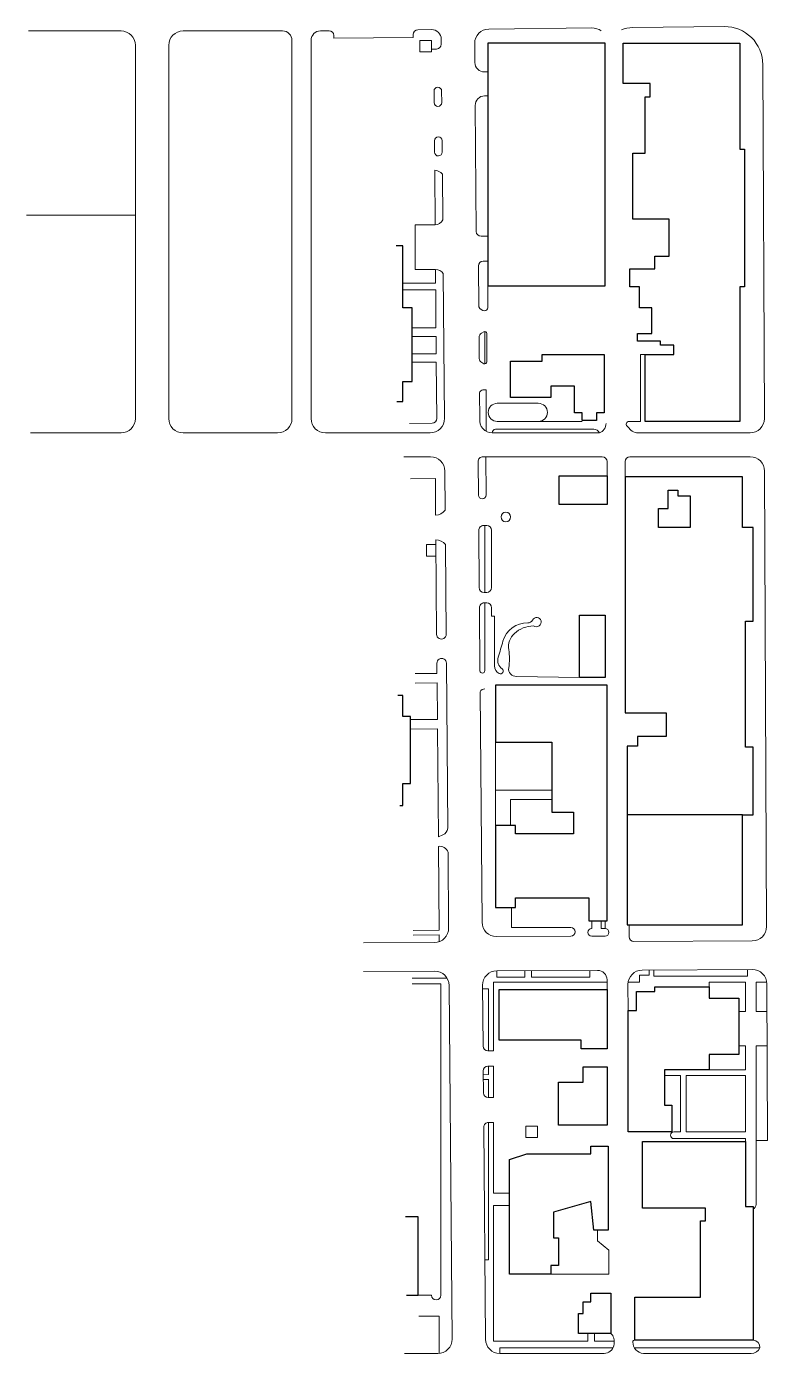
# Model space of a CAD drawing. Header units: feet. Extents: x 2817291 to 2825191, y 230718 to 237492.
# Drawn here: x 2817329 to 2818109, y 233870 to 235266 of the extents above; entities that cross this region are included whole.
import ezdxf

# ---------------------------------------------------------------- set-up
doc = ezdxf.new("R2010")
doc.units = ezdxf.units.FT
doc.layers.add('63', color=7, linetype='Continuous', lineweight=13)

msp = doc.modelspace()

# ---------------------------------------------------------------- linework, layer by layer
at = {"layer": '63'}
for p, q in [((2817755.804, 235263.069), (2817741.437, 235262.917)), ((2817924.436, 235264.851), (2817816.091, 235263.706)), ((2818063.882, 235266.325), (2817967.647, 235265.308)), ((2817428.964, 235261.728), (2817331.477, 235261.728)), ((2817598.811, 235261.728), (2817494.29, 235261.728)), ((2817608.862, 234853.691), (2817608.862, 235251.678)), ((2817628.962, 235251.783), (2817628.962, 234853.691)), ((2817647.97, 235261.929), (2817638.906, 235261.833)), ((2817653.08, 235253.942), (2817653.048, 235256.957)), ((2817736.497, 235254.824), (2817653.08, 235253.942)), ((2817736.465, 235257.839), (2817736.497, 235254.824)), ((2817743.534, 235251.678), (2817743.534, 235239.617)), ((2817755.594, 235251.678), (2817743.534, 235251.678)), ((2817755.594, 235239.617), (2817755.594, 235251.678)), ((2817766.005, 235247.745), (2817765.96, 235253.103)), ((2817444.039, 234853.691), (2817444.039, 235246.653)), ((2817479.214, 235246.653), (2817479.214, 234853.691)), ((2817743.534, 235239.617), (2817755.594, 235239.617)), ((2817755.594, 235242.633), (2817761.022, 235242.678)), ((2817801.175, 235248.505), (2817801.343, 235228.449)), ((2818106.09, 234853.756), (2818104.507, 235226.298)), ((2817811.477, 235218.484), (2817814.89, 235218.512)), ((2817814.89, 235218.512), (2817814.89, 235193.387)), ((2817758.478, 235186.3), (2817758.377, 235198.351)), ((2817766.518, 235186.367), (2817766.417, 235198.418)), ((2817814.89, 235193.387), (2817811.687, 235193.36)), ((2817801.721, 235183.226), (2817802.83, 235050.574)), ((2817758.914, 235134.093), (2817758.814, 235146.144)), ((2817766.954, 235134.16), (2817766.853, 235146.211)), ((2817759.553, 235057.701), (2817759.074, 235114.991)), ((2817767.551, 235062.734), (2817767.148, 235110.971)), ((2817329.467, 235067.76), (2817444.039, 235067.76)), ((2817738.509, 235057.701), (2817759.553, 235057.701)), ((2817738.509, 235010.474), (2817738.509, 235057.701)), ((2817807.897, 235045.591), (2817814.89, 235045.649)), ((2817814.89, 235045.649), (2817814.89, 235019.519)), ((2817805.142, 235014.395), (2817805.503, 234971.267)), ((2817814.89, 235019.519), (2817810.125, 235019.462)), ((2817759.946, 235010.653), (2817738.509, 235010.474)), ((2817760.065, 234996.403), (2817759.946, 235010.653)), ((2817769.298, 234853.817), (2817768.022, 235006.448)), ((2817760.065, 234996.403), (2817725.444, 234996.403)), ((2817760.124, 234989.368), (2817725.444, 234989.368)), ((2817760.46, 234949.168), (2817760.124, 234989.368)), ((2817814.89, 234970.273), (2817814.89, 234993.388)), ((2817760.46, 234949.168), (2817735.494, 234949.168)), ((2817810.871, 234945.078), (2817808.286, 234943.587)), ((2817811.875, 234911.259), (2817811.875, 234945.346)), ((2817813.885, 234913.269), (2817813.885, 234943.336)), ((2817760.536, 234940.122), (2817735.494, 234940.122)), ((2817760.687, 234922.032), (2817760.536, 234940.122)), ((2817805.771, 234939.192), (2817805.956, 234917.056)), ((2817760.687, 234922.032), (2817735.494, 234922.032)), ((2817975.693, 234921.027), (2817975.693, 234850.676)), ((2817980.718, 234921.027), (2817975.693, 234921.027)), ((2817760.763, 234912.987), (2817735.494, 234912.987)), ((2817761.256, 234853.932), (2817760.763, 234912.987)), ((2817808.716, 234912.613), (2817810.969, 234911.475)), ((2817806.259, 234880.83), (2817806.487, 234853.565)), ((2817813.279, 234883.842), (2817809.865, 234883.842)), ((2817813.279, 234840.332), (2817813.279, 234883.842)), ((2817868.156, 234869.771), (2817824.94, 234869.771)), ((2817732.479, 234848.666), (2817756.273, 234848.865)), ((2817824.94, 234850.676), (2817868.156, 234850.676)), ((2817868.156, 234850.676), (2817914.387, 234850.676)), ((2817975.693, 234850.676), (2817963.632, 234850.676)), ((2817333.487, 234838.616), (2817428.964, 234838.616)), ((2817494.29, 234838.616), (2817593.786, 234838.616)), ((2817644.037, 234838.616), (2817754.223, 234838.616)), ((2817819.551, 234838.616), (2817932.477, 234838.616)), ((2817822.93, 234842.636), (2817926.447, 234842.636)), ((2817971.673, 234838.616), (2818091.015, 234838.616)), ((2817754.685, 234813.49), (2817726.448, 234813.49)), ((2817804.855, 234808.423), (2817805.152, 234773.233)), ((2817935.492, 234813.49), (2817809.879, 234813.49)), ((2817813.188, 234773.301), (2817812.852, 234813.49)), ((2817940.517, 234793.39), (2817940.517, 234808.465)), ((2817959.612, 234808.465), (2817959.612, 234792.385)), ((2818091.253, 234813.49), (2817964.638, 234813.49)), ((2817733.484, 234790.375), (2817759.776, 234790.595)), ((2817759.776, 234790.595), (2817760.097, 234752.18)), ((2817770.105, 234757.205), (2817769.76, 234798.541)), ((2818108.391, 234319.098), (2818106.328, 234798.48)), ((2817805.467, 234736.062), (2817805.977, 234675.761)), ((2817813.885, 234741.129), (2817810.492, 234741.129)), ((2817811.875, 234670.778), (2817811.875, 234741.129)), ((2817818.91, 234675.803), (2817818.91, 234736.104)), ((2817750.569, 234721.029), (2817760.357, 234721.111)), ((2817750.569, 234708.967), (2817750.569, 234721.029)), ((2817761.147, 234626.553), (2817760.315, 234726.051)), ((2817770.406, 234721.195), (2817771.197, 234626.637)), ((2817760.458, 234708.967), (2817750.569, 234708.967)), ((2817811.002, 234670.778), (2817813.885, 234670.778)), ((2817806.156, 234654.655), (2817806.717, 234588.323)), ((2817813.885, 234659.723), (2817811.181, 234659.723)), ((2817811.875, 234659.723), (2817811.875, 234588.367)), ((2817818.91, 234645.653), (2817818.91, 234654.698)), ((2817821.925, 234645.653), (2817818.91, 234645.653)), ((2817821.925, 234593.392), (2817821.925, 234645.653)), ((2817761.49, 234585.544), (2817761.4, 234596.237)), ((2817772.903, 234422.541), (2817771.45, 234596.321)), ((2817738.509, 234585.352), (2817761.49, 234585.544)), ((2817911.372, 234581.332), (2817845.041, 234582.337)), ((2817761.574, 234575.494), (2817738.593, 234575.302)), ((2817761.895, 234537.105), (2817761.574, 234575.494)), ((2817806.904, 234566.248), (2817808.957, 234323.607)), ((2817733.484, 234536.867), (2817761.895, 234537.105)), ((2817733.484, 234526.817), (2817761.979, 234527.055)), ((2817761.979, 234527.055), (2817762.928, 234413.496)), ((2817822.93, 234505.955), (2817822.93, 234512.99)), ((2817822.93, 234425.554), (2817822.93, 234505.955)), ((2817822.93, 234462.74), (2817882.226, 234462.74)), ((2817839.01, 234452.689), (2817839.01, 234425.554)), ((2817882.226, 234452.689), (2817839.01, 234452.689)), ((2817762.928, 234413.496), (2817767.654, 234415.504)), ((2817763.75, 234315.23), (2817763.012, 234403.447)), ((2817773.113, 234397.417), (2817773.781, 234317.506)), ((2817840.015, 234318.017), (2817840.015, 234339.122)), ((2817736.499, 234315.002), (2817763.75, 234315.23)), ((2817902.326, 234318.017), (2817840.015, 234318.017)), ((2817924.437, 234325.052), (2817924.437, 234317.012)), ((2817934.487, 234317.012), (2817934.487, 234325.052)), ((2817938.507, 234317.012), (2817934.487, 234317.012)), ((2817938.507, 234317.012), (2817938.507, 234325.052)), ((2817963.632, 234321.032), (2817963.695, 234308.342)), ((2817758.781, 234302.305), (2817684.089, 234301.937)), ((2817763.792, 234310.205), (2817736.541, 234309.977)), ((2817763.85, 234303.21), (2817763.792, 234310.205)), ((2817824.106, 234308.658), (2817902.371, 234309.045)), ((2817924.437, 234308.972), (2817938.507, 234308.972)), ((2817968.745, 234303.342), (2818093.39, 234303.958)), ((2817759.136, 234272.156), (2817684.238, 234271.786)), ((2817930.367, 234273.002), (2817824.462, 234272.479)), ((2817824.462, 234272.479), (2817824.462, 234265.756)), ((2817854.086, 234265.756), (2817854.052, 234272.625)), ((2817861.121, 234272.66), (2817861.121, 234265.756)), ((2817922.427, 234265.756), (2817922.391, 234272.962)), ((2818093.501, 234273.807), (2817977.492, 234273.234)), ((2817984.74, 234273.27), (2817984.74, 234267.766)), ((2817989.763, 234266.761), (2817989.731, 234273.295)), ((2818088.255, 234273.782), (2818088.255, 234266.761)), ((2817735.494, 234264.751), (2817772.189, 234264.751)), ((2817735.494, 234258.721), (2817765.644, 234258.721)), ((2817765.644, 234258.721), (2817765.644, 233931.086)), ((2817777.397, 233884.981), (2817774.285, 234257.207)), ((2817809.461, 234257.278), (2817809.996, 234193.304)), ((2817820.92, 234260.731), (2817940.477, 234260.731)), ((2817820.92, 234188.37), (2817820.92, 234260.731)), ((2817824.462, 234265.756), (2817854.086, 234265.756)), ((2817861.121, 234265.756), (2817922.427, 234265.756)), ((2817940.517, 234252.691), (2817940.466, 234263.001)), ((2817962.492, 234258.085), (2817962.627, 234230.581)), ((2817974.688, 234260.731), (2817962.712, 234260.731)), ((2817974.688, 234267.766), (2817974.688, 234260.731)), ((2817984.74, 234267.766), (2817974.688, 234267.766)), ((2818088.255, 234266.761), (2817989.763, 234266.761)), ((2818048.054, 234260.731), (2818086.245, 234260.731)), ((2818048.054, 234255.706), (2818048.054, 234260.731)), ((2818086.245, 234260.731), (2818079.209, 234260.731)), ((2818086.245, 234260.731), (2818086.245, 234229.576)), ((2818097.3, 234260.731), (2818108.517, 234260.731)), ((2818097.3, 234229.569), (2818097.3, 234260.731)), ((2818109.36, 234093.898), (2818108.65, 234258.797)), ((2817815.895, 234253.696), (2817809.492, 234253.643)), ((2817815.895, 234188.328), (2817815.895, 234253.696)), ((2818086.245, 234229.576), (2818079.209, 234229.576)), ((2818108.776, 234229.569), (2818097.3, 234229.569)), ((2817815.063, 234188.321), (2817820.92, 234188.37)), ((2818086.245, 234193.395), (2818079.209, 234193.395)), ((2818086.245, 234168.27), (2818086.245, 234193.395)), ((2818097.3, 234193.395), (2818108.931, 234193.445)), ((2818097.3, 234093.898), (2818097.3, 234193.395)), ((2817810.215, 234167.175), (2817810.407, 234144.095)), ((2817815.895, 234163.245), (2817810.248, 234163.197)), ((2817820.92, 234172.29), (2817815.197, 234172.242)), ((2817815.895, 234172.248), (2817815.895, 234163.245)), ((2817820.92, 234139.112), (2817820.92, 234172.29)), ((2818017.903, 234162.24), (2818000.818, 234162.24)), ((2818017.903, 234102.944), (2818017.903, 234162.24)), ((2818023.933, 234162.24), (2818023.933, 234102.944)), ((2818086.245, 234162.24), (2818023.933, 234162.24)), ((2818048.054, 234168.27), (2818086.245, 234168.27)), ((2818086.245, 234102.944), (2818086.245, 234162.24)), ((2817815.937, 234158.22), (2817810.29, 234158.172)), ((2817815.895, 234158.219), (2817815.895, 234139.112)), ((2817815.432, 234139.112), (2817820.92, 234139.112)), ((2817810.71, 234107.916), (2817812.576, 233884.729)), ((2817820.92, 234112.984), (2817815.735, 234112.984)), ((2817815.895, 234112.984), (2817815.895, 233968.271)), ((2817820.92, 234038.622), (2817820.92, 234112.984)), ((2817855.091, 234108.974), (2817855.091, 234096.913)), ((2817867.151, 234108.974), (2817855.091, 234108.974)), ((2817867.151, 234096.913), (2817867.151, 234108.974)), ((2817855.091, 234096.913), (2817867.151, 234096.913)), ((2818010.868, 234102.944), (2818017.903, 234102.944)), ((2818086.245, 234095.908), (2818010.868, 234095.908)), ((2818023.933, 234102.944), (2818086.245, 234102.944)), ((2818086.245, 234092.893), (2818086.245, 234095.908)), ((2818097.3, 234093.898), (2818109.36, 234093.898)), ((2818097.3, 234026.562), (2818097.3, 234093.898)), ((2817838.005, 234038.622), (2817820.92, 234038.622)), ((2817820.92, 234025.557), (2817838.005, 234025.557)), ((2817820.92, 233882.845), (2817820.92, 234025.557)), ((2817930.467, 233988.372), (2817930.467, 233999.427)), ((2817942.527, 233978.321), (2817930.467, 233988.372)), ((2817942.527, 233953.196), (2817942.527, 233978.321)), ((2817811.877, 233968.271), (2817815.895, 233968.271)), ((2817881.221, 233953.196), (2817942.527, 233953.196)), ((2817755.594, 233931.086), (2817741.524, 233931.086)), ((2817742.529, 233908.975), (2817763.634, 233908.975)), ((2817763.634, 233908.975), (2817763.634, 233869.78)), ((2817920.417, 233882.845), (2817820.92, 233882.845)), ((2817920.417, 233882.845), (2817920.417, 233890.885)), ((2817927.452, 233882.845), (2817927.452, 233890.885)), ((2817947.971, 233882.845), (2817927.452, 233882.845)), ((2817727.454, 233869.78), (2817762.322, 233869.78)), ((2817827.65, 233875.81), (2817946.876, 233875.81)), ((2817827.65, 233869.78), (2817827.65, 233875.81)), ((2817827.65, 233869.78), (2817937.502, 233869.78)), ((2817969.261, 233875.81), (2818101.486, 233875.81)), ((2817978.708, 233869.78), (2818092.275, 233869.78))]:
    msp.add_line(p, q, dxfattribs=at)
at = {"layer": '63', "lineweight": 25}
for p, q in [((2817814.89, 235248.663), (2817814.89, 234993.388)), ((2817938.507, 235248.663), (2817814.89, 235248.663)), ((2817938.507, 234993.388), (2817938.507, 235248.663)), ((2817957.602, 235206.452), (2817957.602, 235248.663)), ((2817957.602, 235248.663), (2818080.214, 235248.663)), ((2818080.214, 235248.663), (2818080.214, 235137.106)), ((2817985.743, 235206.452), (2817957.602, 235206.452)), ((2817985.743, 235192.382), (2817985.743, 235206.452)), ((2817980.718, 235192.382), (2817985.743, 235192.382)), ((2817980.718, 235133.086), (2817980.718, 235192.382)), ((2818080.214, 235137.106), (2818085.24, 235137.106)), ((2818085.24, 235137.106), (2818085.24, 234992.383)), ((2817967.653, 235133.086), (2817980.718, 235133.086)), ((2817967.653, 235063.74), (2817967.653, 235133.086)), ((2818005.843, 235063.74), (2817967.653, 235063.74)), ((2818005.843, 235024.544), (2818005.843, 235063.74)), ((2817725.444, 235035.599), (2817718.408, 235035.599)), ((2817725.444, 234970.273), (2817725.444, 235035.599)), ((2817964.638, 235011.479), (2817990.768, 235011.479)), ((2817964.638, 234992.383), (2817964.638, 235011.479)), ((2817990.768, 235024.544), (2818005.843, 235024.544)), ((2817990.768, 235011.479), (2817990.768, 235024.544)), ((2817814.89, 234993.388), (2817938.507, 234993.388)), ((2817974.688, 234992.383), (2817964.638, 234992.383)), ((2817974.688, 234970.273), (2817974.688, 234992.383)), ((2818080.214, 234992.383), (2818080.214, 234850.676)), ((2818085.24, 234992.383), (2818080.214, 234992.383)), ((2817735.494, 234970.273), (2817725.444, 234970.273)), ((2817735.494, 234892.887), (2817735.494, 234970.273)), ((2817987.753, 234970.273), (2817974.688, 234970.273)), ((2817987.753, 234943.138), (2817987.753, 234970.273)), ((2817972.678, 234943.138), (2817987.753, 234943.138)), ((2817972.678, 234935.097), (2817972.678, 234943.138)), ((2817996.798, 234935.097), (2817972.678, 234935.097)), ((2817996.798, 234931.077), (2817996.798, 234935.097)), ((2818010.868, 234931.077), (2817996.798, 234931.077)), ((2818010.868, 234921.027), (2818010.868, 234931.077)), ((2817839.01, 234913.992), (2817872.176, 234913.992)), ((2817839.01, 234875.801), (2817839.01, 234913.992)), ((2817872.176, 234921.027), (2817937.502, 234921.027)), ((2817872.176, 234913.992), (2817872.176, 234921.027)), ((2817937.502, 234921.027), (2817937.502, 234859.721)), ((2817980.718, 234921.027), (2818010.868, 234921.027)), ((2817980.718, 234850.676), (2817980.718, 234921.027)), ((2817725.444, 234892.887), (2817735.494, 234892.887)), ((2817725.444, 234871.781), (2817725.444, 234892.887)), ((2817881.221, 234887.862), (2817881.221, 234875.801)), ((2817906.346, 234887.862), (2817881.221, 234887.862)), ((2817906.346, 234859.721), (2817906.346, 234887.862)), ((2817719.413, 234871.781), (2817725.444, 234871.781)), ((2817881.221, 234875.801), (2817839.01, 234875.801)), ((2817914.387, 234859.721), (2817906.346, 234859.721)), ((2817914.387, 234851.681), (2817914.387, 234859.721)), ((2817929.462, 234859.721), (2817929.462, 234851.681)), ((2817937.502, 234859.721), (2817929.462, 234859.721)), ((2817929.462, 234851.681), (2817914.387, 234851.681)), ((2818080.214, 234850.676), (2817980.718, 234850.676)), ((2817890.266, 234793.39), (2817940.517, 234793.39)), ((2817890.266, 234763.24), (2817890.266, 234793.39)), ((2817940.517, 234793.39), (2817940.517, 234763.24)), ((2817959.612, 234792.385), (2817959.612, 234544.146)), ((2818083.229, 234792.385), (2817959.612, 234792.385)), ((2818083.229, 234739.119), (2818083.229, 234792.385)), ((2818004.838, 234778.315), (2818014.888, 234778.315)), ((2818004.838, 234759.22), (2818004.838, 234778.315)), ((2818014.888, 234778.315), (2818014.888, 234772.285)), ((2817940.517, 234763.24), (2817890.266, 234763.24)), ((2818014.888, 234772.285), (2818027.954, 234772.285)), ((2818027.954, 234772.285), (2818027.954, 234739.119)), ((2817994.788, 234759.22), (2818004.838, 234759.22)), ((2817994.788, 234739.119), (2817994.788, 234759.22)), ((2818027.954, 234739.119), (2817994.788, 234739.119)), ((2818094.285, 234739.119), (2818083.229, 234739.119)), ((2818094.285, 234640.628), (2818094.285, 234739.119)), ((2817911.372, 234646.658), (2817938.507, 234646.658)), ((2817911.372, 234581.332), (2817911.372, 234646.658)), ((2817938.507, 234646.658), (2817938.507, 234581.332)), ((2818086.245, 234640.628), (2818094.285, 234640.628)), ((2818086.245, 234507.965), (2818086.245, 234640.628)), ((2817938.507, 234581.332), (2817911.372, 234581.332)), ((2817822.93, 234573.291), (2817822.93, 234512.99)), ((2817940.517, 234573.291), (2817822.93, 234573.291)), ((2817940.517, 234325.052), (2817940.517, 234573.291)), ((2817725.444, 234562.236), (2817720.418, 234562.236)), ((2817725.444, 234540.126), (2817725.444, 234562.236)), ((2817733.484, 234540.126), (2817725.444, 234540.126)), ((2817733.484, 234469.775), (2817733.484, 234540.126)), ((2817959.612, 234544.146), (2818002.828, 234544.146)), ((2818002.828, 234544.146), (2818002.828, 234519.021)), ((2817822.93, 234512.99), (2817882.226, 234512.99)), ((2817882.226, 234512.99), (2817882.226, 234439.624)), ((2817961.622, 234508.97), (2817961.622, 234321.032)), ((2817972.678, 234508.97), (2817961.622, 234508.97)), ((2817972.678, 234519.021), (2817972.678, 234508.97)), ((2818002.828, 234519.021), (2817972.678, 234519.021)), ((2818094.285, 234507.965), (2818086.245, 234507.965)), ((2818094.285, 234436.609), (2818094.285, 234507.965)), ((2817725.444, 234469.775), (2817733.484, 234469.775)), ((2817725.444, 234446.659), (2817725.444, 234469.775)), ((2817722.428, 234446.659), (2817725.444, 234446.659)), ((2817882.226, 234439.624), (2817905.342, 234439.624)), ((2817905.342, 234439.624), (2817905.342, 234416.509)), ((2817822.93, 234425.554), (2817822.93, 234339.122)), ((2817844.035, 234425.554), (2817822.93, 234425.554)), ((2817844.035, 234416.509), (2817844.035, 234425.554)), ((2818083.229, 234436.609), (2817961.622, 234436.609)), ((2818083.229, 234436.609), (2818094.285, 234436.609)), ((2818083.229, 234321.032), (2818083.229, 234436.609)), ((2817905.342, 234416.509), (2817844.035, 234416.509)), ((2817844.035, 234349.173), (2817921.422, 234349.173)), ((2817844.035, 234339.122), (2817844.035, 234349.173)), ((2817921.422, 234349.173), (2817921.422, 234325.052)), ((2817822.93, 234339.122), (2817844.035, 234339.122)), ((2817921.422, 234325.052), (2817940.517, 234325.052)), ((2817961.622, 234321.032), (2818083.229, 234321.032)), ((2817826.95, 234252.691), (2817940.517, 234252.691)), ((2817826.95, 234199.425), (2817826.95, 234252.691)), ((2817940.517, 234252.691), (2817940.517, 234190.38)), ((2817971.673, 234250.681), (2817990.768, 234250.681)), ((2817971.673, 234230.581), (2817971.673, 234250.681)), ((2817990.768, 234255.706), (2818048.054, 234255.706)), ((2817990.768, 234250.681), (2817990.768, 234255.706)), ((2818048.054, 234255.706), (2818048.054, 234243.646)), ((2818048.054, 234243.646), (2818079.209, 234243.646)), ((2818079.209, 234243.646), (2818079.209, 234184.35)), ((2817962.627, 234230.581), (2817971.673, 234230.581)), ((2817962.627, 234102.944), (2817962.627, 234230.581)), ((2817913.382, 234199.425), (2817826.95, 234199.425)), ((2817913.382, 234190.38), (2817913.382, 234199.425)), ((2817940.517, 234190.38), (2817913.382, 234190.38)), ((2818048.054, 234184.35), (2818048.054, 234168.27)), ((2818079.209, 234184.35), (2818048.054, 234184.35)), ((2817915.392, 234155.204), (2817915.392, 234171.285)), ((2817915.392, 234171.285), (2817940.517, 234171.285)), ((2817940.517, 234171.285), (2817940.517, 234109.979)), ((2818000.818, 234168.27), (2818000.818, 234131.084)), ((2818048.054, 234168.27), (2818000.818, 234168.27)), ((2817889.261, 234155.204), (2817915.392, 234155.204)), ((2817889.261, 234109.979), (2817889.261, 234155.204)), ((2818000.818, 234131.084), (2818008.858, 234131.084)), ((2818008.858, 234131.084), (2818008.858, 234102.944)), ((2817940.517, 234109.979), (2817889.261, 234109.979)), ((2818008.858, 234102.944), (2817962.627, 234102.944)), ((2817977.703, 234092.893), (2818086.245, 234092.893)), ((2817977.703, 234022.542), (2817977.703, 234092.893)), ((2818086.245, 234092.893), (2818086.245, 234024.552)), ((2817838.005, 234073.798), (2817856.096, 234079.828)), ((2817856.096, 234079.828), (2817923.432, 234079.828)), ((2817923.432, 234087.868), (2817941.522, 234087.868)), ((2817923.432, 234079.828), (2817923.432, 234087.868)), ((2817941.522, 234087.868), (2817941.522, 233999.427)), ((2817838.005, 233953.196), (2817838.005, 234073.798)), ((2817923.432, 234029.577), (2817884.236, 234018.522)), ((2817926.447, 233999.427), (2817923.432, 234029.577)), ((2818044.034, 234022.542), (2817977.703, 234022.542)), ((2818044.034, 234009.477), (2818044.034, 234022.542)), ((2818086.245, 234024.552), (2818094.285, 234024.552)), ((2818094.285, 234024.552), (2818094.285, 233883.85)), ((2817741.524, 234013.497), (2817728.459, 234013.497)), ((2817741.524, 233931.086), (2817741.524, 234013.497)), ((2817884.236, 234018.522), (2817884.236, 233991.387)), ((2818039.009, 234009.477), (2818044.034, 234009.477)), ((2818039.009, 233929.076), (2818039.009, 234009.477)), ((2817941.522, 233999.427), (2817926.447, 233999.427)), ((2817884.236, 233991.387), (2817889.261, 233991.387)), ((2817889.261, 233991.387), (2817889.261, 233962.241)), ((2817881.221, 233953.196), (2817838.005, 233953.196)), ((2817881.221, 233962.241), (2817881.221, 233953.196)), ((2817889.261, 233962.241), (2817881.221, 233962.241)), ((2817729.464, 233931.086), (2817741.524, 233931.086)), ((2817915.392, 233924.051), (2817923.432, 233924.051)), ((2817915.392, 233911.99), (2817915.392, 233924.051)), ((2817923.432, 233933.096), (2817944.537, 233933.096)), ((2817923.432, 233924.051), (2817923.432, 233933.096)), ((2817944.537, 233933.096), (2817944.537, 233890.885)), ((2817969.663, 233929.076), (2818039.009, 233929.076)), ((2817969.663, 233883.85), (2817969.663, 233929.076)), ((2817910.367, 233911.99), (2817915.392, 233911.99)), ((2817910.367, 233890.885), (2817910.367, 233911.99)), ((2817944.537, 233890.885), (2817910.367, 233890.885)), ((2818094.285, 233883.85), (2817969.663, 233883.85))]:
    msp.add_line(p, q, dxfattribs=at)
at = {"layer": '63'}
msp.add_circle((2817833.985, 234750.174), 5.025, dxfattribs=at)
for centre, radius, start, end in [((2817741.49, 235257.892), 5.025, 90.60564, 180.60564), ((2817755.91, 235253.019), 10.05, 0.47895, 90.60564), ((2817816.25, 235248.632), 15.075, 90.60564, 180.47895), ((2817924.617, 235247.7), 17.152, 54.86955, 90.60564), ((2817967.975, 235234.272), 31.038, 90.60564, 113.51216), ((2818064.306, 235226.127), 40.201, 0.24354, 90.60564), ((2817428.964, 235246.653), 15.075, 0, 90), ((2817494.29, 235246.653), 15.075, 90, 180), ((2817598.811, 235251.678), 10.05, 0, 90), ((2817639.012, 235251.783), 10.05, 90.60564, 180), ((2817648.023, 235256.904), 5.025, 0.60564, 90.60564), ((2817760.98, 235247.703), 5.025, 270.47895, 0.47895), ((2817811.393, 235228.533), 10.05, 180.47895, 270.47895), ((2817762.397, 235198.385), 4.02, 0.47895, 180.47895), ((2817811.771, 235183.31), 10.05, 90.47895, 180.47895), ((2817762.498, 235186.334), 4.02, 180.47895, 0.47895), ((2817762.834, 235146.178), 4.02, 0.47895, 180.47895), ((2817762.934, 235134.127), 4.02, 180.47895, 0.47895), ((2817759.074, 235104.872), 10.118, 37.06564, 90), ((2817759.553, 235066.572), 8.872, 270, 334.36216), ((2817807.855, 235050.616), 5.025, 180.47895, 270.47895), ((2817810.167, 235014.437), 5.025, 90.47895, 180.47895), ((2817759.946, 235000.795), 9.857, 34.99186, 90), ((2817811.988, 234974.507), 7.25, 206.54669, 269.10448), ((2817811.875, 234970.273), 3.015, 270, 0), ((2817810.796, 234939.234), 5.025, 119.96165, 180.47895), ((2817811.875, 234943.336), 2.01, 0, 119.96165), ((2817810.981, 234917.098), 5.025, 180.47895, 243.20681), ((2817811.875, 234913.269), 2.01, 243.20681, 0), ((2817809.865, 234880.177), 3.665, 90, 169.7323), ((2817824.94, 234860.224), 9.548, 90, 270), ((2817868.156, 234860.224), 9.548, 270, 90), ((2817428.964, 234853.691), 15.075, 270, 0), ((2817494.29, 234853.691), 15.075, 180, 270), ((2817593.786, 234853.691), 15.075, 270, 0), ((2817644.037, 234853.691), 15.075, 180, 270), ((2817754.223, 234853.691), 15.075, 270, 0.47895), ((2817756.231, 234853.89), 5.025, 270.47895, 0.47895), ((2817819.861, 234852.07), 13.458, 173.62164, 268.6812), ((2817928.816, 234848.666), 10.696, 290.01596, 0), ((2817963.632, 234847.761), 2.914, 90, 226.39718), ((2817881.221, 234761.23), 116.582, 43.60282, 46.39718), ((2818091.015, 234853.691), 15.075, 270, 0.24654), ((2817823.632, 234838.616), 4.081, 99.90776, 180), ((2817926.447, 234836.103), 6.533, 22.61986, 90), ((2817972.837, 234848.483), 9.936, 223.60282, 263.26708), ((2817754.685, 234798.415), 15.075, 0.47895, 90), ((2817809.879, 234808.465), 5.025, 90, 180.48485), ((2817935.492, 234808.465), 5.025, 0, 90), ((2817964.637, 234808.465), 5.025, 90, 180), ((2818091.253, 234798.415), 15.075, 0.24654, 90), ((2817809.17, 234773.267), 4.018, 180.49074, 0.47895), ((2817760.097, 234764.66), 12.48, 270, 323.31752), ((2817810.492, 234736.104), 5.025, 90, 180.48485), ((2817813.885, 234736.104), 5.025, 0, 90), ((2817760.524, 234713.573), 12.48, 37.64038, 90.9579), ((2817811.002, 234675.803), 5.025, 180.48485, 270), ((2817813.885, 234675.803), 5.025, 270, 0), ((2817811.181, 234654.698), 5.025, 90, 180.48485), ((2817813.885, 234654.698), 5.025, 0, 90), ((2817856.145, 234612.499), 26.136, 87.90363, 164.41274), ((2817864.024, 234604.224), 31.392, 91.63076, 131.97206), ((2817857.297, 234643.985), 5.371, 267.90363, 334.02389), ((2817866.43, 234639.535), 4.788, 304.77353, 154.02388), ((2817866.146, 234639.945), 5.287, 235.22647, 304.77353), ((2817766.172, 234626.637), 5.025, 180, 0.9579), ((2817855.692, 234613.487), 18.932, 131.97206, 189.14787), ((2817218.417, 234790.403), 635.942, 342.80818, 344.41274), ((2817777.71, 234600.929), 60.055, 350.85214, 9.14787), ((2817766.426, 234596.237), 5.025, 0, 180.9579), ((2817830.87, 234593.392), 8.945, 180, 244.01077), ((2817836.37, 234599.212), 10.912, 162.80818, 234.06172), ((2817809.296, 234588.367), 2.579, 180.96969, 0), ((2817828.239, 234587.995), 2.941, 244.01077, 54.06172), ((2817844.711, 234590.14), 7.81, 170.85213, 272.41495), ((2817811.875, 234563.673), 5.599, 90, 152.61106), ((2817764.249, 234423.519), 8.709, 293.01439, 353.5485), ((2817764.317, 234394.157), 9.381, 20.33532, 97.99509), ((2817758.706, 234317.38), 15.075, 270.28294, 0.47895), ((2817824.032, 234323.733), 15.075, 180.47895, 270.28294), ((2817902.326, 234313.531), 4.486, 270.56588, 90), ((2817924.437, 234312.992), 4.02, 90, 270), ((2817938.507, 234312.992), 4.02, 270, 90), ((2818093.316, 234319.033), 15.075, 270.28294, 0.24654), ((2817968.72, 234308.367), 5.025, 180.28294, 270.28294), ((2817759.21, 234257.081), 15.075, 0.47895, 90.28294), ((2817824.536, 234257.404), 15.075, 90.28294, 180.47895), ((2817930.416, 234262.952), 10.05, 0.28294, 90.28294), ((2817977.567, 234258.159), 15.075, 90.28294, 180.28294), ((2818093.575, 234258.732), 15.075, 0.24654, 90.28294), ((2817815.021, 234193.346), 5.025, 180.47895, 270.47895), ((2817815.239, 234167.217), 5.025, 90.47895, 180.47895), ((2817815.432, 234144.137), 5.025, 180.47895, 270), ((2817815.735, 234107.959), 5.025, 90, 180.47895), ((2818010.868, 234099.426), 3.518, 90, 270), ((2818091.772, 234026.562), 5.528, 297.03569, 0), ((2817760.619, 233931.086), 5.025, 180, 0), ((2817762.322, 233884.855), 15.075, 270, 0.47895), ((2817827.65, 233884.855), 15.075, 180.47895, 270), ((2817938.44, 233883.81), 9.34, 12.68038, 49.24713), ((2817929.685, 233881.84), 18.314, 347.31962, 12.68038), ((2817979.758, 233881.84), 12.106, 180, 265.0209), ((2817969.663, 233881.84), 2.01, 90, 180), ((2818093.397, 233875.81), 8.089, 0, 83.69804), ((2817937.502, 233880.081), 10.301, 270, 347.31962), ((2818092.275, 233879.83), 10.05, 270, 336.42182)]:
    msp.add_arc(centre, radius, start, end, dxfattribs=at)

doc.saveas('drawing.dxf')
